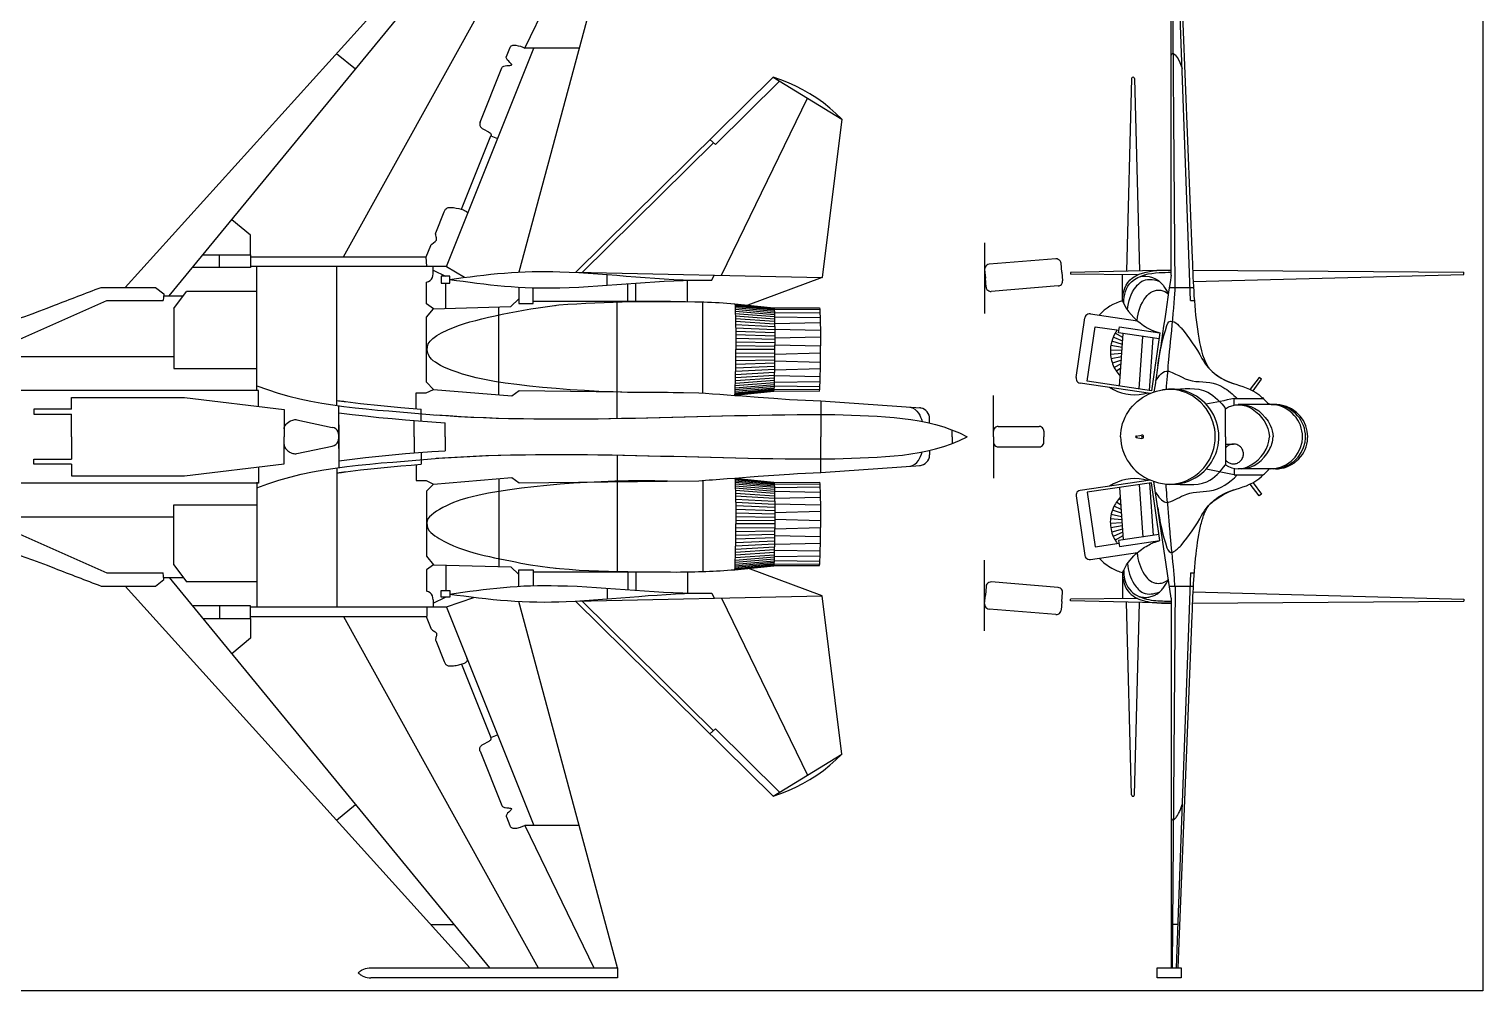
# Model space of a CAD drawing. Extents: x 5 to 530, y 0 to 373.
# Drawn here: x 181.1 to 518.8, y 0.4 to 223.7 of the extents above; entities that cross this region are included whole.
import ezdxf

# ---------------------------------------------------------------- set-up
doc = ezdxf.new("R2010")
doc.units = 0
doc.layers.add('Layer_1', color=7, linetype='CONTINUOUS')

msp = doc.modelspace()

# ---------------------------------------------------------------- linework, layer by layer
at = {"layer": 'Layer_1', "color": 7}
for points in [[(5.202847, 372.960965), (518.847283, 372.960965), (518.847283, 0.427631), (5.202847, 0.427631), (5.202847, 372.960965)], [(276.861449, 164.768654), (278.821093, 164.768654), (278.821093, 166.35301), (276.861449, 166.35301), (276.861449, 164.768654), (276.861449, 164.768654)], [(276.861449, 93.410108), (278.821093, 93.410108), (278.821093, 91.846597), (276.861449, 91.846597), (276.861449, 93.410108), (276.861449, 93.410108)], [(448.745315, 3.456243), (443.158218, 3.456243), (443.158218, 5.791067), (448.745315, 5.791067), (448.745315, 3.456243), (448.745315, 3.456243)]]:
    msp.add_lwpolyline(points, close=True, dxfattribs=at)
for points in [[(203.458085, 163.747162), (283.532587, 252.387687)], [(213.673265, 161.808405), (288.056451, 252.387687)], [(254.137884, 170.855911), (299.397384, 252.387687)], [(317.78471, 252.387687), (294.873517, 167.332804)], [(308.882907, 219.345535), (296.311982, 219.345535), (312.301863, 252.387687)], [(446.410377, 166.603172), (446.410377, 252.387687)], [(447.348512, 163.747162), (446.681424, 252.387687)], [(450.892546, 160.724376), (447.619559, 252.387687)], [(448.057342, 252.387687), (451.309529, 170.584904)], [(290.933379, 214.759243), (290.99592, 214.863476), (291.121006, 214.967707), (291.246084, 215.051098), (291.392021, 215.134486), (291.746425, 215.217874), (292.121676, 215.259558), (292.496924, 215.301245), (292.830483, 215.32213), (292.976411, 215.342986), (293.08065, 215.384673), (293.164038, 215.405529), (293.226579, 215.46807), (293.226579, 215.509754), (293.205751, 215.593145), (293.143205, 215.676528), (293.059816, 215.780764), (292.830499, 216.010078), (292.559484, 216.260237), (292.288469, 216.531246), (292.079994, 216.823103), (292.017454, 216.969032), (291.975767, 217.114955), (291.954911, 217.260884), (291.996595, 217.385965), (292.767936, 219.345535), (292.872175, 219.554004), (292.997262, 219.720775), (293.14319, 219.845856), (293.309967, 219.929244), (293.497594, 219.991784), (293.706069, 220.012669), (293.935391, 220.012669), (294.185558, 219.991784), (294.727589, 219.887554), (295.269619, 219.741626), (295.81165, 219.554004), (296.311982, 219.345535)], [(252.553491, 218.094726), (256.931421, 214.488237)], [(278.070591, 168.646153), (298.375864, 219.345535)], [(446.410377, 217.323396), (446.452005, 217.615253), (446.535458, 217.865415), (446.639627, 218.032186), (446.723051, 218.073873), (446.785564, 218.094701), (446.868989, 218.094701), (446.952357, 218.073873), (447.160835, 217.948786), (447.36934, 217.740323), (447.577761, 217.469313), (447.807123, 217.156614), (448.015545, 216.802213), (448.432528, 216.010035), (448.620149, 215.593103), (448.766058, 215.197015), (448.891195, 214.842615), (448.953679, 214.488223)], [(285.888332, 202.146938), (290.933379, 214.759243)], [(308.028172, 167.249421), (353.954781, 212.570328), (369.902973, 202.83488), (365.33741, 166.082), (348.096689, 159.640343)], [(340.549968, 196.935242), (355.455791, 211.632227)], [(369.902973, 202.83488), (368.547897, 204.14823), (367.130278, 205.399039), (365.650121, 206.587301), (364.107421, 207.671337), (362.523022, 208.692829), (360.896934, 209.651777), (359.208303, 210.506499), (357.498823, 211.277829), (355.726806, 211.965774), (353.954781, 212.570328)], [(437.237591, 212.236778), (436.070122, 167.520431)], [(437.904708, 212.236778), (437.842167, 212.403557), (437.737914, 212.528638), (437.571149, 212.570322), (437.404356, 212.528638), (437.279275, 212.403557), (437.237591, 212.236778)], [(437.904708, 212.236778), (439.093004, 167.582971)], [(341.946733, 166.582321), (361.918452, 207.692179)], [(285.888332, 202.146938), (285.804944, 201.875929), (285.804944, 201.604922), (285.846628, 201.333912), (285.971715, 201.062903), (286.138491, 200.85444), (286.388659, 200.64597), (286.659674, 200.479191), (286.951537, 200.31242), (287.556108, 200.020563), (287.847971, 199.87464), (288.077287, 199.728712), (288.285762, 199.561932), (288.410849, 199.395162), (288.452536, 199.186692), (288.452536, 199.061612), (288.410849, 198.936531)], [(281.593785, 181.904707), (288.410854, 198.936531)], [(288.410854, 198.936531), (289.953557, 198.352822)], [(309.591714, 167.249421), (340.070478, 197.352175)], [(339.27828, 198.081812), (340.549968, 196.935242)], [(232.58177, 171.335389), (232.58177, 175.900839), (228.203835, 179.486481)], [(274.401465, 173.482609), (274.505703, 173.670231), (274.67248, 173.837001), (275.047734, 174.128859), (275.443827, 174.42071), (275.610606, 174.545791), (275.735693, 174.71257), (275.798233, 174.879341), (275.798233, 175.08781), (275.756546, 175.296279), (275.694, 175.525591), (275.568919, 175.984221), (275.548063, 176.213538), (275.589747, 176.422007), (277.52856, 181.279306)], [(277.52856, 181.279306), (277.674494, 181.633698), (277.841271, 181.904707), (278.04974, 182.092329), (278.174826, 182.175717), (278.320755, 182.238257), (278.48754, 182.279944), (278.696009, 182.300829), (278.925332, 182.321713), (279.175499, 182.321713), (279.717527, 182.280026), (280.322097, 182.196644), (280.926674, 182.071563), (281.489546, 181.925634), (282.010734, 181.758858), (282.240051, 181.654625), (282.427678, 181.571236), (282.594455, 181.467003), (282.719541, 181.362773), (282.823777, 181.258534), (282.886318, 181.133456), (282.928005, 181.008375), (282.928005, 180.862447), (282.886318, 180.695673), (282.823777, 180.508055)], [(273.359097, 170.855911), (274.422315, 173.524302)], [(403.08969, 174.149709), (403.08969, 157.743285)], [(221.511849, 171.335389), (232.58177, 171.335389), (232.58177, 168.354301), (219.051865, 168.354301)], [(225.326906, 168.354301), (225.326906, 171.335389)], [(232.58177, 170.855911), (273.465125, 170.855911)], [(273.525876, 168.646153), (273.383331, 170.855911)], [(421.018364, 167.332804), (420.851599, 169.354943), (420.789059, 169.6468), (420.663978, 169.896962), (420.4555, 170.126273), (420.205339, 170.272202), (419.934321, 170.37644), (419.642446, 170.37644), (404.111221, 169.125632), (403.840203, 169.063091), (403.569185, 168.93801), (403.360708, 168.729541), (403.193943, 168.479382), (403.110546, 168.208373), (403.089661, 167.916513), (403.256455, 165.894382)], [(278.070591, 168.646153), (232.58177, 168.646153)], [(234.061927, 139.855911), (234.061927, 168.646153)], [(252.574333, 136.396179), (252.574333, 168.646153)], [(273.463335, 164.977123), (273.880285, 165.123046), (274.25553, 165.373211), (274.568244, 165.685913), (274.797561, 166.061153), (274.943495, 166.478091), (274.985182, 166.936722)], [(278.070591, 168.646153), (273.602798, 168.646153)], [(274.985188, 166.936722), (274.985188, 168.646153)], [(274.985188, 167.728894), (277.841271, 166.35301)], [(278.070591, 168.646153), (282.226697, 166.151636)], [(308.090709, 167.291114), (365.33741, 166.082)], [(315.387266, 164.247483), (315.387266, 166.769942)], [(339.716074, 165.435751), (340.278953, 166.603172)], [(403.423248, 163.851392), (403.256483, 165.894382)], [(421.018364, 167.332804), (421.185158, 165.289822)], [(446.410377, 167.749742), (423.019715, 167.207723)], [(423.019715, 167.207723), (423.019715, 166.811635)], [(438.634337, 166.665712), (423.019715, 166.811635)], [(435.132015, 160.661835), (435.132015, 166.707402)], [(451.413782, 167.728894), (514.414305, 167.311962)], [(451.538835, 165.143894), (514.414305, 166.79079)], [(514.414305, 166.79079), (514.414305, 167.311962)], [(197.829309, 163.747162), (210.483623, 163.747162)], [(197.829309, 163.747162), (203.508701, 163.747162)], [(210.483623, 163.747162), (212.422425, 162.246194), (212.255649, 160.724376)], [(214.778173, 158.848165), (217.717639, 162.809055)], [(234.061927, 162.809055), (217.717639, 162.809055)], [(273.463335, 159.973893), (273.463335, 164.977123)], [(277.924659, 158.910705), (277.924659, 164.768654)], [(294.85267, 163.809702), (294.85267, 160.015586), (298.188237, 160.015586), (298.188237, 163.684621)], [(320.182148, 160.411673), (320.182148, 164.601875)], [(322.100099, 160.453366), (322.100099, 164.747803)], [(334.045609, 160.495064), (334.045609, 165.414903)], [(403.423248, 163.851392), (403.485789, 163.580385), (403.610869, 163.309376), (403.819347, 163.100912), (404.048681, 162.934133), (404.340527, 162.850745), (404.632401, 162.829945)], [(420.163626, 164.101554), (404.632401, 162.829903)], [(420.163626, 164.101554), (420.434644, 164.164094), (420.705662, 164.289175), (420.91414, 164.476794), (421.080905, 164.726961), (421.164301, 164.997965), (421.185186, 165.289822)], [(445.993479, 163.747162), (451.601375, 163.747162)], [(176.898617, 150.822155), (199.205233, 160.724376), (212.255649, 160.724376)], [(212.38073, 161.808405), (216.96714, 161.808405)], [(214.778173, 158.848165), (214.778173, 144.901669), (234.061927, 144.901669)], [(275.026883, 158.827317), (273.463335, 159.973893)], [(275.026883, 140.08606), (273.463335, 141.753801), (273.463335, 156.867719), (275.026883, 158.827317), (292.997262, 159.306796)], [(290.245414, 138.835251), (290.245414, 159.244255)], [(292.997262, 159.306796), (294.85267, 161.078773)], [(330.126313, 160.515906), (298.188237, 160.515906)], [(303.358371, 159.598648), (303.400055, 159.598648)], [(317.701316, 133.331703), (317.701316, 160.515906)], [(337.610493, 139.31473), (337.610493, 160.411673)], [(345.032136, 159.973893), (354.142408, 159.056634)], [(345.032136, 159.973893), (345.115525, 159.411026), (345.157209, 158.243606), (345.219761, 156.555016), (345.240645, 155.179129), (345.261439, 153.636469), (345.261453, 151.968727), (345.282338, 150.238446), (345.282301, 149.362879)], [(345.052984, 159.953045), (354.142408, 159.035786)], [(345.073826, 159.827964), (354.163256, 158.931553)], [(345.094677, 159.661188), (354.184104, 158.764777)], [(345.115525, 159.411026), (354.204948, 158.535466)], [(345.136372, 159.077476), (354.225796, 158.243606)], [(354.100715, 158.994094), (364.711991, 159.035781)], [(354.142408, 159.056634), (354.184092, 158.764777), (354.246644, 157.847518), (354.267528, 157.013647), (354.309179, 155.408446), (354.330069, 154.074249), (354.350917, 152.031268), (354.350883, 150.467757)], [(354.163256, 158.994094), (364.753687, 159.035781)], [(364.711991, 159.035786), (364.79538, 158.618854), (364.837067, 157.972599), (364.878762, 156.784336), (364.899652, 155.616915), (364.941303, 153.824087), (364.941314, 152.302277), (364.962142, 150.175899)], [(450.892546, 160.724376), (451.809881, 160.724376)], [(345.157223, 158.702236), (354.246644, 157.889213)], [(345.157223, 158.243606), (354.246644, 157.493126)], [(345.178065, 157.743285), (354.267495, 157.013647)], [(345.198913, 157.180424), (354.288337, 156.492476)], [(345.219761, 156.555016), (354.288337, 155.929615)], [(345.219761, 155.887925), (354.309184, 155.325058)], [(354.184104, 158.681394), (364.79538, 158.618854)], [(354.246644, 157.847518), (364.837078, 157.972599)], [(354.267495, 156.951107), (364.878768, 156.784336)], [(354.309184, 155.408446), (364.899618, 155.616915)], [(424.333093, 142.837831), (426.376127, 156.680097)], [(427.647821, 157.618204), (427.355947, 157.639088), (427.064101, 157.5557), (426.813939, 157.409772), (426.605461, 157.22215), (426.459524, 156.971988), (426.376127, 156.680131)], [(427.647821, 157.618204), (438.592653, 156.013006)], [(345.240611, 155.179129), (354.309184, 154.678806)], [(345.240611, 154.407799), (354.330032, 153.990867)], [(345.261453, 153.636469), (354.330032, 153.261226)], [(345.261453, 152.802598), (354.330032, 152.510747)], [(354.330032, 154.074249), (364.941314, 153.824087)], [(354.350883, 152.031268), (364.941314, 152.302277)], [(426.897307, 141.983118), (428.752721, 154.637116), (434.318961, 153.824087)], [(435.1737, 151.28078), (432.963871, 152.239737)], [(435.23624, 152.114656), (433.443367, 153.156996)], [(443.616857, 151.822799), (434.214709, 153.219536), (434.423186, 154.595418), (443.804479, 153.219536)], [(434.444042, 140.85739), (435.298781, 153.052757)], [(435.298781, 153.031915), (435.277896, 153.052799)], [(438.967895, 140.190293), (439.822662, 152.38566)], [(441.407029, 139.81505), (442.282623, 152.031268)], [(443.804479, 153.219536), (441.84484, 139.773361)], [(345.032136, 138.751863), (345.115525, 139.31473), (345.157209, 140.48215), (345.219761, 142.17074), (345.240645, 143.567471), (345.261439, 145.08929), (345.261453, 146.757028), (345.282338, 148.48731), (345.282301, 149.362879)], [(345.261453, 151.968727), (354.350883, 151.739411)], [(345.261453, 151.114009), (354.350883, 150.968078)], [(345.282301, 150.238446), (354.350883, 150.155057)], [(354.350883, 149.362879), (345.282301, 149.362879)], [(354.142408, 139.669122), (354.184092, 139.960979), (354.246644, 140.878238), (354.267528, 141.712109), (354.309179, 143.31731), (354.330069, 144.651501), (354.350917, 146.694488), (354.350883, 148.257999), (354.350883, 150.467757)], [(354.350883, 150.467757), (364.962156, 150.175899)], [(354.350883, 150.467757), (364.962156, 150.175899)], [(364.711991, 139.68997), (364.79538, 140.127753), (364.837067, 140.753154), (364.878762, 141.941423), (364.899652, 143.108841), (364.941303, 144.901669), (364.941314, 146.423481), (364.962142, 148.549851), (364.962156, 150.175899)], [(435.027763, 149.112718), (432.296783, 149.216948)], [(435.069447, 149.821507), (432.401007, 150.238446)], [(435.111159, 150.530297), (432.609485, 151.259938)], [(176.898617, 147.736828), (214.778173, 147.736828)], [(345.261453, 147.61175), (354.350883, 147.757678)], [(345.261453, 146.757028), (354.350883, 146.986348)], [(345.261453, 145.923158), (354.330032, 146.215012)], [(345.261453, 145.08929), (354.330032, 145.46453)], [(345.282301, 148.48731), (354.350883, 148.570699)], [(354.350883, 148.257999), (364.962156, 148.549851)], [(354.350883, 146.694488), (364.941314, 146.423481)], [(434.965222, 148.42477), (432.317611, 148.174611)], [(434.923538, 147.674287), (432.484404, 147.153119)], [(434.860997, 146.882109), (432.77625, 146.152472)], [(434.798457, 146.006549), (433.172349, 145.19352)], [(345.198913, 141.545332), (354.288337, 142.23328)], [(345.219761, 142.837831), (354.309184, 143.400698)], [(345.219761, 142.17074), (354.288337, 142.796141)], [(345.240611, 144.31796), (354.330032, 144.75574)], [(345.240611, 143.567471), (354.309184, 144.067792)], [(354.267495, 141.774649), (364.878768, 141.941423)], [(354.309184, 143.31731), (364.899618, 143.108841)], [(354.330032, 144.651501), (364.941314, 144.901669)], [(424.333093, 142.837831), (424.333093, 142.545979), (424.395633, 142.254122), (424.54157, 142.003963), (424.750048, 141.795494), (425.000209, 141.62872), (425.271227, 141.56618)], [(441.84484, 139.773361), (426.897307, 141.983118)], [(434.735917, 144.985051), (433.714385, 144.297109)], [(434.631664, 143.734248), (434.339789, 143.463238)], [(465.444009, 139.773361), (467.424503, 142.420898), (466.840726, 142.858682), (464.79772, 140.106902)], [(234.41633, 136.125173), (234.41633, 139.835901), (176.898617, 139.835901)], [(271.045049, 135.583154), (271.045049, 139.293882), (273.379947, 139.293882), (275.026883, 140.08606), (293.268277, 138.564242), (294.998604, 139.835901), (336.672364, 139.31473)], [(329.623139, 139.402887), (336.672364, 139.31473)], [(336.672364, 139.31473), (338.256763, 139.210494), (339.903699, 139.085413), (341.59233, 138.960332), (343.301809, 138.835251), (345.052984, 138.689322), (346.825004, 138.564242), (350.452434, 138.27239), (354.100715, 138.022231), (357.790689, 137.772063), (361.459812, 137.5636), (365.045547, 137.396824), (388.206904, 135.770775)], [(345.032136, 138.751863), (354.142408, 139.669122)], [(345.052984, 138.793561), (354.142408, 139.68997)], [(345.073826, 138.897791), (354.163256, 139.794203)], [(345.094677, 139.064565), (354.184104, 139.960979)], [(345.115525, 139.31473), (354.204948, 140.190293)], [(345.136372, 139.648274), (354.225796, 140.48215)], [(345.157223, 140.48215), (354.246644, 141.23263)], [(345.157223, 140.023519), (354.246644, 140.836542)], [(345.178065, 140.982471), (354.267495, 141.712109)], [(354.100715, 139.731662), (364.711991, 139.689978)], [(354.163256, 139.731662), (364.753687, 139.689978)], [(354.184104, 140.044364), (364.79538, 140.127753)], [(354.246644, 140.878238), (364.837078, 140.753154)], [(405.132725, 129.099804), (405.132725, 138.689322)], [(441.594679, 139.168801), (425.271227, 141.56618)], [(432.109133, 140.565533), (433.005584, 140.044364), (433.943719, 139.627432), (434.923538, 139.293882), (435.924213, 139.04372), (436.945717, 138.897791), (437.967248, 138.835251), (438.988751, 138.876938), (440.010283, 139.022867), (441.031786, 139.252184)], [(190.991395, 135.499765), (182.193829, 135.499765), (182.193829, 134.311503), (190.991395, 134.311503)], [(190.991395, 135.499765), (190.991395, 138.168154), (217.258997, 138.168154), (240.378658, 135.395532), (240.378658, 129.099804)], [(252.574333, 137.50106), (253.012133, 137.438514), (253.366536, 137.396829), (253.679241, 137.375945), (253.929409, 137.334261), (254.137884, 137.313376), (254.30466, 137.292548), (254.617374, 137.250864), (255.784822, 137.104941), (258.140568, 136.813081), (262.831211, 136.31276), (267.501004, 135.87498), (272.191648, 135.499734)], [(253.074671, 126.327179), (253.074671, 136.333636)], [(272.191648, 132.727144), (272.191648, 135.499765)], [(365.003854, 137.396824), (365.003854, 129.099804)], [(459.064686, 129.099804), (459.064686, 135.604001)], [(461.086893, 137.959685), (467.820602, 137.959685)], [(461.086893, 136.437872), (461.086893, 137.959685)], [(470.947652, 136.542105), (461.983343, 136.542105)], [(190.991395, 129.099804), (190.991395, 134.311503)], [(240.378658, 130.934321), (240.399543, 131.163635), (240.462083, 131.372105), (240.545477, 131.601416), (240.670558, 131.809885), (240.816492, 131.997506), (241.004114, 132.185125), (241.421063, 132.518675), (241.879703, 132.789684), (242.380037, 132.977305), (242.630202, 133.01899), (242.880375, 133.060677), (243.109692, 133.060677), (243.339017, 133.01899)], [(243.33898, 133.019001), (251.552818, 131.267866)], [(253.074671, 134.665895), (256.160074, 134.290652), (259.266319, 133.915412), (262.351722, 133.581862), (265.437122, 133.290005), (268.522525, 133.019001), (271.607927, 132.768836), (274.69333, 132.539522), (277.778725, 132.351904)], [(253.074671, 131.872425), (253.074671, 121.865968)], [(270.586407, 129.099804), (270.586407, 132.852225)], [(277.778725, 129.099804), (277.778725, 132.351904)], [(390.312485, 132.268516), (390.312485, 133.290005)], [(190.991395, 129.099804), (190.991395, 123.888107)], [(190.991395, 122.699839), (190.991395, 120.03145), (217.258997, 120.03145), (240.378658, 122.804075), (240.378658, 129.099804)], [(251.552818, 126.931736), (251.969762, 127.077664), (252.345016, 127.306978), (252.657721, 127.598836), (252.887047, 127.974076), (253.032975, 128.391014), (253.074659, 128.828794)], [(253.074671, 129.370813), (253.032986, 129.808593), (252.887058, 130.225526), (252.657732, 130.579924), (252.345027, 130.892626), (251.969773, 131.121943), (251.55283, 131.267866)], [(270.586407, 129.099804), (270.586407, 125.347385)], [(277.778725, 129.099804), (277.778725, 125.847706)], [(365.003854, 120.781936), (365.003854, 129.099804)], [(395.566006, 129.099804), (395.566006, 130.684157)], [(395.566006, 129.099804), (395.566006, 127.515448)], [(406.258481, 131.476335), (405.966607, 131.434651), (405.695617, 131.30957), (405.466283, 131.14279), (405.278662, 130.913479), (405.174437, 130.64247), (405.132725, 130.350618)], [(405.132725, 129.099804), (405.132725, 130.350612)], [(405.132725, 129.099804), (405.132725, 127.848995), (405.174409, 127.557143), (405.278662, 127.286134), (405.466283, 127.056817), (405.695589, 126.869195), (405.966607, 126.764965), (406.258481, 126.723278), (415.764854, 126.723278), (416.035872, 126.764965), (416.30689, 126.869195), (416.536196, 127.056817), (416.723817, 127.286134), (416.82807, 127.557143), (416.869754, 127.848995), (416.869754, 129.099804)], [(405.132725, 129.099804), (405.132725, 119.489437)], [(406.258481, 131.476335), (415.764854, 131.476335)], [(416.869754, 130.350612), (416.82807, 130.642464), (416.723845, 130.913474), (416.536224, 131.142785), (416.30689, 131.309564), (416.035872, 131.434645), (415.764854, 131.476329)], [(416.869754, 130.350612), (416.869754, 129.099804)], [(438.446715, 129.099804), (438.405031, 129.204037), (438.300807, 129.245721), (438.196582, 129.204037), (438.134013, 129.099804)], [(438.134013, 129.099804), (438.196554, 128.995568), (438.300807, 128.953881), (438.405031, 128.995568), (438.446715, 129.099804)], [(438.259094, 129.245732), (439.551644, 129.495894)], [(438.259094, 128.953875), (439.551644, 128.703716)], [(440.031111, 129.099804), (439.968571, 129.329118), (439.780949, 129.475046), (439.551644, 129.495931)], [(439.551644, 128.703716), (439.780949, 128.724572), (439.968571, 128.870495), (440.031111, 129.099812)], [(439.635012, 129.245732), (439.635012, 129.099804)], [(439.635012, 128.953875), (439.635012, 129.099804)], [(459.064686, 129.099804), (459.064686, 122.595606)], [(240.378658, 127.265286), (240.399543, 127.035975), (240.462083, 126.827505), (240.545477, 126.598189), (240.670558, 126.389725), (240.816492, 126.202098), (241.004114, 126.014477), (241.191738, 125.826858), (241.421063, 125.680927), (241.65038, 125.535004), (241.879703, 125.409926), (242.12987, 125.305687), (242.380037, 125.222299), (242.630202, 125.180612), (242.880375, 125.138928), (243.109692, 125.138928), (243.339017, 125.180612)], [(243.33898, 125.180606), (251.552818, 126.931736)], [(253.074671, 123.53371), (256.160074, 123.908955), (259.266319, 124.284198), (262.351722, 124.617745), (265.437122, 124.909597), (268.522525, 125.180606), (271.607927, 125.430768), (274.69333, 125.660085), (277.778725, 125.847706)], [(272.191648, 125.472463), (272.191648, 122.699839)], [(390.312485, 125.931094), (390.312485, 124.909597)], [(459.064686, 127.390367), (460.899271, 127.390367)], [(234.41633, 122.074437), (234.41633, 118.342861), (176.898617, 118.342861)], [(190.991395, 122.699839), (182.193829, 122.699839), (182.193829, 123.888107), (190.991395, 123.888107)], [(252.574333, 120.698548), (252.803655, 120.719432), (253.012133, 120.74026), (253.199752, 120.781944), (253.366536, 120.802829), (253.533313, 120.823657), (253.679241, 120.823657), (253.804328, 120.844513), (253.929409, 120.865397), (254.137884, 120.886225), (254.30466, 120.90711), (254.617374, 120.948797), (255.784822, 121.094725), (258.140568, 121.386583), (260.475466, 121.636745), (262.831211, 121.886903), (265.166109, 122.116218), (267.501004, 122.324687), (269.856753, 122.512305), (272.191648, 122.699926)], [(252.574333, 121.803428), (252.574333, 89.553451)], [(271.045049, 122.616456), (271.045049, 118.905728), (273.379947, 118.905728), (275.026883, 118.092699), (293.268277, 119.63536), (294.998604, 118.363709), (329.337798, 118.793152), (336.672364, 118.884877)], [(317.701316, 124.867907), (317.701316, 97.683698)], [(336.672364, 118.884877), (337.464565, 118.947418), (338.256763, 118.989105), (339.069805, 119.051645), (339.903699, 119.114186), (341.59233, 119.23927), (343.301809, 119.36435), (345.052984, 119.510273), (346.825004, 119.635354), (348.617871, 119.781283), (350.452434, 119.927212), (354.100715, 120.177373), (357.790689, 120.427532), (359.625246, 120.531771), (361.459812, 120.636001), (363.25268, 120.719392), (365.045547, 120.802781), (388.206904, 122.428829)], [(390.306753, 124.798364), (390.309942, 124.856265), (390.312482, 124.909597)], [(461.086893, 121.761735), (461.086893, 120.23992), (454.540833, 121.553269)], [(470.947652, 121.657499), (461.983343, 121.657499)], [(234.061927, 118.545285), (234.061927, 89.553451)], [(290.245414, 119.364356), (290.245414, 98.955355)], [(329.337798, 118.793152), (336.672364, 118.884877)], [(337.610493, 118.884877), (337.610493, 97.787934)], [(345.032136, 119.447739), (354.142408, 118.53048)], [(345.032136, 119.447739), (345.115525, 118.884877), (345.157209, 117.71746), (345.219761, 116.02887), (345.240645, 114.632133), (345.261439, 113.089472), (345.261453, 111.442579), (345.282338, 109.712291), (345.282301, 108.836731)], [(345.052984, 119.406049), (354.142408, 118.509638)], [(345.073826, 119.301816), (354.163256, 118.405402)], [(345.094677, 119.135039), (354.184104, 118.238628)], [(345.115525, 118.884877), (354.204948, 118.009311)], [(345.136372, 118.55133), (354.225796, 117.71746)], [(354.100715, 118.467939), (364.711991, 118.509626)], [(354.142408, 118.53048), (354.184092, 118.238628), (354.246644, 117.321369), (354.267528, 116.487498), (354.309179, 114.86145), (354.330069, 113.5481), (354.350917, 111.505119), (354.350883, 109.941611), (354.350883, 107.73185)], [(354.163256, 118.467939), (364.753687, 118.509626)], [(364.711991, 118.509638), (364.79538, 118.071857), (364.837067, 117.44645), (364.878762, 116.258182), (364.899652, 115.090761), (364.941303, 113.297941), (364.941314, 111.776123), (364.962142, 109.649754), (364.962156, 108.023702)], [(441.594679, 119.030806), (425.271227, 116.633427), (425.000209, 116.550039), (424.750048, 116.40411), (424.54157, 116.195641), (424.395633, 115.945479), (424.333093, 115.653628), (424.333093, 115.36177), (426.376127, 101.519504), (426.459524, 101.227653), (426.605461, 100.977494), (426.813939, 100.789867), (427.064101, 100.643944), (427.355947, 100.560555), (427.647821, 100.581412), (438.592653, 102.186613)], [(441.84484, 118.426249), (426.897307, 116.216489)], [(441.031786, 118.947418), (440.010283, 119.176738), (438.988751, 119.322661), (437.967248, 119.364345), (436.945717, 119.301804), (435.924213, 119.155876), (434.923538, 118.905717), (433.943719, 118.572167), (433.005584, 118.155229), (432.109133, 117.634057)], [(441.407029, 118.384557), (442.282623, 106.168342)], [(443.804479, 104.980074), (441.84484, 118.426249)], [(446.410377, 91.596438), (442.428561, 118.718107)], [(461.086893, 120.23992), (467.820602, 120.23992)], [(465.444009, 118.426249), (467.424503, 115.778709), (466.840726, 115.340928), (464.79772, 118.092699)], [(275.026883, 118.092699), (273.463335, 116.445809), (273.463335, 101.331886), (275.026883, 99.372287), (292.997262, 98.871966)], [(345.157223, 118.176088), (354.246644, 117.363062)], [(345.157223, 117.71746), (354.246644, 116.946129)], [(345.178065, 117.217139), (354.267495, 116.487498)], [(345.198913, 116.654272), (354.288337, 115.96633)], [(345.219761, 116.02887), (354.288337, 115.403469)], [(345.219761, 115.36177), (354.309184, 114.798909)], [(354.184104, 118.15524), (364.79538, 118.071857)], [(354.246644, 117.321369), (364.837078, 117.44645)], [(354.267495, 116.424958), (364.878768, 116.258182)], [(354.309184, 114.86145), (364.899618, 115.090761)], [(426.897307, 116.216489), (428.752721, 103.562494), (434.318961, 104.375514)], [(434.444042, 117.342217), (435.298781, 105.146844)], [(438.967895, 118.009311), (439.822662, 105.813944)], [(214.778173, 99.351445), (214.778173, 113.297941), (234.061927, 113.297941)], [(345.240611, 114.632133), (354.309184, 114.131812)], [(345.240611, 113.88165), (354.330032, 113.44387)], [(345.261453, 113.089472), (354.330032, 112.73508)], [(345.261453, 112.276449), (354.330032, 111.984592)], [(354.330032, 113.5481), (364.941314, 113.297941)], [(354.350883, 111.505119), (364.941314, 111.776123)], [(434.860997, 111.317492), (432.77625, 112.047133)], [(434.798457, 112.193061), (433.172349, 113.006081)], [(434.735917, 113.21455), (433.714385, 113.902498)], [(434.631664, 114.465359), (434.339789, 114.736369)], [(451.309529, 87.6147), (451.330414, 88.010791), (451.351298, 88.448571), (451.372183, 89.30329), (451.413811, 90.199701), (451.434695, 91.11696), (451.476323, 92.034219), (451.517951, 92.99317), (451.580519, 93.952125), (451.64306, 94.931924), (451.768112, 96.891517), (451.914049, 98.871966), (451.997474, 99.851766), (452.101727, 100.831565), (452.205924, 101.790514), (452.310148, 102.728623), (452.435257, 103.666724), (452.560338, 104.583983), (452.706247, 105.459552), (452.852184, 106.335113), (452.935609, 106.752051), (452.998121, 107.148141), (453.081546, 107.565074), (453.185799, 107.961162), (453.269168, 108.336404), (453.352536, 108.71165), (453.456761, 109.086892), (453.540157, 109.441284), (453.644382, 109.795682), (453.748635, 110.129229), (453.85286, 110.462779), (453.957113, 110.775482), (454.061365, 111.067333), (454.186418, 111.359191), (454.290671, 111.6302), (454.41578, 111.901204), (454.540833, 112.151369), (454.665942, 112.380683), (454.790995, 112.609999), (454.916075, 112.818463), (455.062041, 113.006081), (455.207978, 113.172861), (455.333031, 113.339631), (455.478968, 113.48556)], [(176.898617, 110.462779), (214.778173, 110.462779)], [(345.032136, 98.225714), (345.115525, 98.788575), (345.157209, 99.955996), (345.219761, 101.644585), (345.240645, 103.020475), (345.261439, 104.563135), (345.261453, 106.230883), (345.282338, 107.961162), (345.282301, 108.836731)], [(345.261453, 111.442579), (354.350883, 111.213262)], [(345.261453, 110.58786), (354.350883, 110.421084)], [(345.282301, 109.712291), (354.350883, 109.628903)], [(354.350883, 108.836731), (345.282301, 108.836731)], [(354.350883, 109.941611), (364.962156, 109.649754)], [(435.027763, 109.086892), (432.296783, 108.982654)], [(434.965222, 109.774832), (432.317611, 110.024993)], [(435.069447, 108.3781), (432.401007, 107.961162)], [(434.923538, 110.52532), (432.484404, 111.046488)], [(176.898617, 107.377453), (199.205233, 97.475229), (212.255649, 97.475229)], [(345.261453, 107.085601), (354.350883, 107.231524)], [(345.261453, 106.230883), (354.350883, 106.460194)], [(345.261453, 105.397012), (354.330032, 105.688863)], [(345.261453, 104.563135), (354.330032, 104.938381)], [(345.282301, 107.961162), (354.350883, 108.023702)], [(354.142408, 99.142976), (354.184092, 99.434827), (354.246644, 100.352086), (354.267528, 101.185957), (354.309179, 102.791164), (354.330069, 104.125355), (354.350917, 106.168342), (354.350883, 107.73185)], [(354.350883, 107.73185), (364.962156, 108.023702)], [(354.350883, 107.73185), (364.962156, 108.023702)], [(354.350883, 106.168342), (364.941314, 105.897333)], [(364.711991, 99.163824), (364.79538, 99.580756), (364.837067, 100.227006), (364.878762, 101.415274), (364.899652, 102.582695), (364.941303, 104.375514), (364.941314, 105.897333), (364.962142, 108.023702)], [(435.111159, 107.66931), (432.609485, 106.939672)], [(435.1737, 106.918825), (432.963871, 105.959873)], [(435.23624, 106.084954), (433.443367, 105.042614)], [(443.616857, 106.355963), (434.214709, 104.980074), (434.423186, 103.604184), (443.804479, 104.980074)], [(435.298781, 105.167695), (435.277896, 105.146811)], [(345.198913, 101.019184), (354.288337, 101.686283)], [(345.219761, 102.311685), (354.309184, 102.874546)], [(345.219761, 101.644585), (354.288337, 102.269992)], [(345.240611, 103.770963), (354.330032, 104.208743)], [(345.240611, 103.020475), (354.309184, 103.520796)], [(354.267495, 101.248498), (364.878768, 101.415274)], [(354.309184, 102.791164), (364.899618, 102.582695)], [(354.330032, 104.125355), (364.941314, 104.375514)], [(214.778173, 99.351445), (217.717639, 95.390555)], [(275.026883, 99.372287), (273.463335, 98.225714)], [(273.463335, 98.225714), (273.463335, 93.222487)], [(277.924659, 99.288904), (277.924659, 93.410108)], [(292.997262, 98.871966), (294.85267, 97.120837)], [(294.85267, 94.389908), (294.85267, 98.184024), (298.188237, 98.184024), (298.188237, 94.514986)], [(303.358371, 98.600957), (303.400055, 98.600957)], [(308.028172, 90.950189), (353.954781, 45.629274), (369.902973, 55.364727), (365.33741, 92.117607), (348.096689, 98.559264)], [(345.032136, 98.225714), (354.142408, 99.142976)], [(345.052984, 98.246565), (354.142408, 99.163824)], [(345.073826, 98.371646), (354.163256, 99.268054)], [(345.094677, 98.538416), (354.184104, 99.434827)], [(345.115525, 98.788575), (354.204948, 99.664144)], [(345.136372, 99.101278), (354.225796, 99.955996)], [(345.157223, 99.955996), (354.246644, 100.706484)], [(345.157223, 99.497368), (354.246644, 100.310394)], [(345.178065, 100.456322), (354.267495, 101.185957)], [(354.100715, 99.205513), (364.711991, 99.163829)], [(354.163256, 99.205513), (364.753687, 99.163829)], [(354.184104, 99.518216), (364.79538, 99.580756)], [(354.246644, 100.352086), (364.837078, 100.227006)], [(403.08969, 84.049901), (403.08969, 100.456322)], [(210.483623, 94.431598), (212.422425, 95.932568), (212.255649, 97.475229)], [(212.38073, 96.391196), (216.96714, 96.391196)], [(213.673265, 96.391196), (288.056451, 5.791067)], [(234.061927, 95.390555), (217.717639, 95.390555)], [(330.126313, 97.683698), (298.188237, 97.683698)], [(320.182148, 97.787934), (320.182148, 93.597727)], [(322.100099, 97.746238), (322.100099, 93.451798)], [(334.045609, 97.704546), (334.045609, 92.784707)], [(421.018364, 90.866798), (421.185158, 92.909788), (421.164273, 93.201639), (421.080905, 93.472649), (420.914111, 93.722808), (420.705634, 93.910429), (420.434616, 94.03551), (420.163626, 94.098048), (404.632373, 95.369707), (404.340499, 95.348823), (404.048653, 95.26544), (403.819319, 95.098664), (403.610869, 94.890195), (403.48576, 94.619185), (403.42322, 94.348181), (403.256455, 92.305194)], [(435.132015, 97.537775), (435.132015, 91.492205)], [(439.030436, 91.971678), (439.176373, 91.929994), (439.301454, 91.888307), (439.447391, 91.867479), (439.593328, 91.846623), (439.885174, 91.825738), (440.156192, 91.80491), (440.448066, 91.80491), (440.719084, 91.80491), (440.990102, 91.825738), (441.240264, 91.867425), (441.490426, 91.929963), (441.740587, 91.97165), (441.990777, 92.055038), (442.220083, 92.138426), (442.449389, 92.242659), (442.678751, 92.34689), (442.887228, 92.451129), (443.095649, 92.576209), (443.304127, 92.722138), (443.491748, 92.868061), (443.679369, 93.01399), (443.867047, 93.180766), (444.033784, 93.34754), (444.221462, 93.535158), (444.388199, 93.743627), (444.554992, 93.952096), (444.721729, 94.160565), (444.867666, 94.389879), (445.034459, 94.619191), (445.180397, 94.869355), (445.326334, 95.119517), (445.472271, 95.390527), (445.61818, 95.66153), (445.764117, 95.93254)], [(450.892546, 97.475229), (447.619559, 5.791067)], [(450.892546, 97.475229), (451.809881, 97.475229)], [(197.829309, 94.431598), (210.483623, 94.431598)], [(197.829309, 94.431598), (203.770767, 94.431598)], [(203.458085, 94.431598), (283.532587, 5.791067)], [(274.985188, 91.262888), (274.943501, 91.721519), (274.797566, 92.138457), (274.568249, 92.513697), (274.255536, 92.826397), (273.88029, 93.076558), (273.463341, 93.222487)], [(274.985188, 90.47071), (277.841271, 91.846597)], [(274.985188, 91.262888), (274.985188, 89.553451)], [(278.118351, 89.601469), (284.468924, 91.739624)], [(308.090709, 90.908496), (365.33741, 92.117607)], [(315.387266, 93.952125), (315.387266, 91.429665)], [(339.716074, 92.763856), (340.278953, 91.596438)], [(341.946733, 91.617286), (361.918452, 50.507428)], [(403.08969, 90.283089), (403.256483, 92.305228)], [(438.634337, 91.533898), (423.019715, 91.387969)], [(423.019715, 90.991879), (423.019715, 91.387969)], [(443.639435, 93.004219), (443.681966, 93.020165), (443.721138, 93.03484)], [(445.993479, 94.431598), (451.601375, 94.431598)], [(446.410377, 91.596438), (446.410377, 5.791067)], [(447.348512, 94.431598), (446.681424, 5.791067)], [(451.538835, 93.055716), (514.414305, 91.408817)], [(514.414305, 91.408817), (514.414305, 90.887648)], [(221.511849, 86.864218), (232.58177, 86.864218), (232.58177, 89.845309), (219.051865, 89.845309)], [(225.326906, 89.845309), (225.326906, 86.864218)], [(278.070591, 89.553451), (232.58177, 89.553451)], [(278.070591, 89.553451), (273.388981, 89.553451)], [(273.525876, 89.553451), (273.525876, 87.343691)], [(278.070591, 89.553451), (298.375864, 38.833221)], [(317.78471, 5.791067), (294.873517, 90.866798)], [(309.591714, 90.950189), (340.070478, 60.84743)], [(403.08969, 90.283089), (403.110574, 89.991237), (403.193943, 89.69938), (403.360736, 89.470066), (403.569213, 89.261597), (403.840231, 89.136519), (404.111221, 89.073978)], [(419.642446, 87.82317), (404.111221, 89.073978)], [(419.642446, 87.82317), (419.934321, 87.82317), (420.205339, 87.9274), (420.4555, 88.073328), (420.663978, 88.302648), (420.789059, 88.552807), (420.851599, 88.844659)], [(421.018364, 90.866798), (420.851599, 88.844659)], [(446.410377, 90.449865), (423.019715, 90.991879)], [(437.237591, 45.962832), (436.070122, 90.679179)], [(437.904708, 45.962832), (439.093004, 90.616639)], [(451.413782, 90.47071), (514.414305, 90.887648)], [(232.58177, 86.864218), (232.58177, 82.298771), (228.203835, 78.713124)], [(232.58177, 87.343691), (273.459393, 87.343691)], [(254.137884, 87.343691), (299.397384, 5.791067)], [(273.359097, 87.343691), (274.422315, 84.675302)], [(274.401465, 84.717001), (274.443152, 84.612762), (274.505698, 84.529379), (274.589086, 84.445991), (274.672474, 84.3626), (274.839253, 84.195829), (275.047728, 84.049901), (275.256197, 83.92482), (275.443821, 83.778891), (275.610601, 83.632968), (275.673147, 83.570422), (275.735687, 83.48704), (275.777371, 83.403651), (275.798199, 83.320263), (275.798199, 83.21603), (275.798199, 83.1118), (275.756515, 82.903331), (275.693969, 82.674011), (275.610581, 82.4447), (275.568894, 82.215383), (275.548009, 82.090302), (275.548009, 81.986072), (275.548009, 81.881833), (275.589696, 81.777603), (277.52856, 76.920301)], [(448.057342, 5.791067), (451.309529, 87.6147)], [(277.52856, 76.920301), (277.611948, 76.732683), (277.674494, 76.565904), (277.757883, 76.419981), (277.841271, 76.294894), (277.94551, 76.190664), (278.04974, 76.107276), (278.174826, 76.02389), (278.320755, 75.961353), (278.48754, 75.919666), (278.696009, 75.898781), (278.925332, 75.877897), (279.175499, 75.877897), (279.446511, 75.898781), (279.717527, 75.919666), (280.009392, 75.961353), (280.322097, 76.003037), (280.926674, 76.128118), (281.218531, 76.190658), (281.489546, 76.274046), (281.760561, 76.357429), (282.010734, 76.440817), (282.240051, 76.545056), (282.427678, 76.628438), (282.594455, 76.732674), (282.719541, 76.836908), (282.823777, 76.941143), (282.886318, 77.066224), (282.928005, 77.191305), (282.928005, 77.337228), (282.886318, 77.504005), (282.823777, 77.691626)], [(281.593785, 76.294894), (288.410854, 59.242229)], [(339.27828, 60.117789), (340.549968, 61.264368)], [(340.549968, 61.264368), (355.455791, 46.546524)], [(285.888332, 56.052672), (285.846645, 56.177753), (285.804961, 56.32369), (285.804961, 56.448771), (285.804961, 56.594679), (285.825789, 56.740617), (285.846645, 56.865697), (285.888332, 57.011606), (285.971721, 57.136687), (286.055109, 57.24094), (286.138497, 57.345165), (286.263578, 57.449389), (286.388664, 57.553642), (286.65968, 57.720407), (286.951542, 57.887201), (287.556113, 58.179047), (287.847976, 58.324956), (287.973063, 58.387496), (288.077293, 58.470893), (288.181532, 58.554289), (288.285771, 58.637658), (288.348308, 58.721055), (288.410854, 58.804451), (288.452541, 58.908679), (288.452541, 59.012909), (288.452541, 59.13799), (288.410854, 59.242229)], [(288.410854, 59.242229), (289.953557, 59.846785)], [(285.888332, 56.052672), (290.933379, 43.440358)], [(353.954781, 45.629274), (355.726806, 46.233822), (357.498823, 46.921767), (359.208303, 47.693108), (360.896934, 48.547818), (362.523022, 49.506781), (364.107421, 50.528285), (365.650121, 51.6123), (367.130278, 52.800569), (368.547897, 54.051377), (369.902973, 55.364727)], [(437.237591, 45.962832), (437.279275, 45.796039), (437.404356, 45.670986), (437.571121, 45.629274), (437.737914, 45.670986), (437.842139, 45.796039), (437.904679, 45.962832)], [(252.553491, 40.104887), (256.931421, 43.69052)], [(290.933379, 43.440358), (290.99592, 43.315277), (291.121006, 43.231909), (291.246084, 43.148512), (291.392021, 43.065115), (291.558798, 43.023431), (291.746425, 42.981747), (292.121676, 42.940063), (292.496924, 42.898379), (292.684548, 42.877494), (292.830483, 42.877494), (292.976411, 42.85661), (293.08065, 42.814925), (293.164038, 42.794041), (293.226579, 42.731501), (293.226579, 42.689816), (293.205751, 42.606448), (293.143205, 42.523051), (293.059816, 42.418827), (292.955578, 42.314574), (292.830499, 42.189493), (292.559484, 41.939331), (292.288469, 41.668341), (292.18423, 41.522404), (292.079994, 41.376467), (292.017454, 41.230558), (291.975767, 41.084621), (291.954911, 40.938684), (291.975767, 40.876143), (291.996651, 40.813603), (292.767936, 38.833221), (292.830483, 38.728997), (292.87217, 38.6456), (292.934716, 38.541375), (292.997256, 38.478835), (293.080644, 38.416295), (293.143185, 38.353754), (293.309961, 38.270357), (293.497588, 38.207817), (293.706063, 38.186933), (293.935385, 38.186933), (294.185553, 38.207817), (294.456568, 38.249501), (294.727583, 38.291185), (294.998598, 38.374582), (295.269614, 38.457979), (295.811644, 38.6456), (296.061808, 38.749825), (296.311976, 38.833221)], [(308.882907, 38.833221), (296.311982, 38.833221), (312.301863, 5.791067)], [(274.422315, 15.880907), (279.780067, 15.880907)], [(447.973917, 15.880907), (446.410377, 15.880907)], [(257.598538, 4.623655), (257.723619, 4.748736), (257.848705, 4.873817), (257.994634, 4.998897), (258.140568, 5.103122), (258.307344, 5.207347), (258.494971, 5.290743), (258.870223, 5.478365), (259.266319, 5.603446), (259.683268, 5.707699), (260.100212, 5.770239), (260.287839, 5.791123), (260.496314, 5.791123)], [(257.598538, 4.623655), (257.723619, 4.498574), (257.848705, 4.394349), (257.994634, 4.269268), (258.140568, 4.165015), (258.307344, 4.060791), (258.494971, 3.956566), (258.870223, 3.789773), (259.266319, 3.643864), (259.683268, 3.539611), (260.100212, 3.477071), (260.287839, 3.477071), (260.496314, 3.456186)], [(260.496314, 5.791067), (317.78471, 5.791067), (317.78471, 3.456243), (260.496314, 3.456243)]]:
    msp.add_lwpolyline(points, dxfattribs=at)
for points in [[(451.309529, 170.584904), (451.519362, 164.689056), (451.764528, 158.773131), (452.672578, 152.936033)], [(278.779397, 165.623372), (287.268839, 166.783492), (295.81601, 167.818226), (304.403157, 167.382071)], [(278.779397, 165.623372), (287.258425, 164.414829), (295.794911, 163.335481), (304.380842, 163.703003)], [(304.380842, 163.703003), (316.177624, 163.91595), (327.905371, 165.676532), (339.716074, 165.435765)], [(304.403157, 167.382071), (316.192784, 167.086345), (327.909045, 165.245937), (339.716074, 165.435757)], [(435.132015, 160.661835), (435.103793, 162.644853), (435.772688, 164.802966), (437.466953, 165.977764)], [(437.245013, 165.089394), (438.972241, 166.673603), (441.409541, 167.034441), (443.658626, 167.207723)], [(437.466953, 165.977764), (439.334587, 167.34659), (441.735705, 167.585587), (443.977424, 167.728584)], [(438.261041, 163.928577), (438.976785, 164.940344), (440.146766, 165.67906), (441.416907, 165.621137)], [(439.030436, 166.227923), (441.051852, 166.805246), (443.349677, 165.961215), (444.554992, 164.247477)], [(441.416907, 165.621137), (442.199227, 165.607901), (442.997154, 165.442369), (443.72111, 165.143928)], [(446.410377, 166.603172), (445.083115, 157.562615), (443.755823, 148.522058), (442.428561, 139.4815)], [(443.658626, 167.207723), (444.574719, 167.260995), (445.492929, 167.278196), (446.410462, 167.270238)], [(443.977424, 167.728584), (444.787797, 167.770798), (445.599384, 167.743005), (446.410406, 167.74975)], [(187.051257, 159.640337), (190.641897, 161.014833), (194.22619, 162.405384), (197.829309, 163.747156)], [(435.403033, 160.182356), (435.395978, 161.962631), (435.897713, 163.849377), (437.245013, 165.089394)], [(436.299456, 158.556308), (436.422674, 160.478763), (437.094843, 162.388809), (438.261041, 163.928577)], [(440.512074, 161.491292), (441.30811, 162.570747), (442.64875, 163.375543), (444.024414, 163.098753)], [(444.024414, 163.098753), (444.675981, 163.002914), (445.27353, 162.702381), (445.764117, 162.26707)], [(444.554992, 164.247477), (445.030113, 163.633093), (445.405638, 162.95364), (445.764117, 162.26703)], [(447.267119, 163.803663), (447.207655, 160.568826), (446.028079, 149.535252), (445.759629, 146.313065)], [(129.715301, 146.118755), (149.152205, 148.993719), (168.746411, 152.202808), (187.051257, 159.640337)], [(280.125343, 154.611078), (285.160724, 156.615914), (296.042471, 158.704328), (304.170459, 159.692162)], [(304.170459, 159.692162), (315.363477, 160.582708), (326.619225, 160.609091), (337.840344, 160.396227)], [(337.840344, 160.396227), (340.240562, 160.310945), (342.640187, 160.196451), (345.032125, 159.973893)], [(435.132015, 160.661835), (433.049046, 160.102124), (431.166793, 158.937415), (429.73254, 157.326347)], [(435.132015, 160.661835), (436.116886, 158.324541), (437.884811, 156.360029), (439.977094, 154.951593)], [(438.550968, 156.096388), (438.678561, 158.024325), (439.346271, 159.942899), (440.512074, 161.491292)], [(445.430587, 154.908126), (445.791464, 156.596164), (447.494365, 155.826383), (448.188829, 154.859868)], [(273.630112, 149.258652), (273.44402, 151.249095), (275.089963, 152.606242), (280.125343, 154.611078)], [(433.902006, 153.886628), (432.979676, 152.593469), (432.392569, 151.049657), (432.31651, 149.457212)], [(439.977094, 154.951593), (441.15269, 154.17187), (442.435136, 153.570265), (443.804479, 153.219536)], [(443.325011, 145.56876), (443.700734, 148.741087), (444.469084, 151.865699), (445.430587, 154.908126)], [(448.188829, 154.859868), (448.381305, 154.696013), (448.562209, 154.519339), (448.745315, 154.345273)], [(448.745315, 154.345259), (450.531556, 152.112221), (452.240439, 149.799689), (453.580656, 147.263894)], [(452.672578, 152.936033), (453.121368, 150.353014), (453.566715, 147.672394), (454.916075, 145.381141)], [(283.271971, 143.219593), (275.196518, 145.587104), (273.816203, 147.268209), (273.630112, 149.258652)], [(432.31651, 149.457212), (432.235484, 148.433976), (432.360452, 147.400207), (432.685064, 146.426346)], [(432.685064, 146.426346), (433.015857, 145.365918), (433.547676, 144.365856), (434.292771, 143.537731)], [(445.759629, 146.313065), (445.568904, 144.232), (445.381875, 142.150504), (445.242965, 140.065212)], [(453.580656, 147.263894), (455.213876, 144.256836), (458.196824, 142.145853), (461.470517, 141.266745)], [(454.916075, 145.381141), (455.090094, 145.147653), (455.290528, 144.935659), (455.478968, 144.714047)], [(329.438354, 139.398112), (313.967369, 138.972527), (291.347425, 140.852082), (283.271971, 143.219593)], [(434.292771, 143.537731), (434.39773, 143.414719), (434.503845, 143.29266), (434.610807, 143.171381)], [(442.803803, 142.087351), (443.604496, 143.039634), (444.406261, 144.649396), (445.905849, 144.280334)], [(445.905849, 144.280334), (448.012327, 143.606489), (449.83029, 142.073401), (452.117024, 141.952294)], [(452.117024, 141.952294), (454.271367, 141.794529), (456.561346, 141.810909), (458.446647, 140.599036)], [(455.177131, 145.031609), (456.845177, 143.207113), (459.080349, 141.908595), (461.470517, 141.266745)], [(234.061927, 140.940778), (247.054134, 135.800682), (261.285675, 135.491378), (275.026883, 134.186422)], [(434.673376, 129.099804), (434.663781, 133.287891), (437.357112, 137.235311), (441.143038, 138.951597)], [(441.143038, 138.951597), (443.602661, 140.143619), (446.459258, 140.418766), (449.120529, 139.835864)], [(449.949134, 139.585863), (448.16834, 140.193414), (446.235089, 140.301077), (444.388255, 139.960979)], [(448.974677, 139.627432), (448.026241, 139.947971), (447.03248, 140.097656), (446.035219, 140.1486)], [(446.410377, 140.127753), (449.248489, 140.109549), (452.293723, 140.800934), (454.937778, 139.424915)], [(456.667264, 129.099804), (456.732683, 133.785367), (453.472932, 138.282104), (448.974677, 139.627432)], [(457.501175, 129.099804), (457.572436, 133.739991), (454.371556, 138.181071), (449.949134, 139.585863)], [(454.937778, 139.424915), (456.628035, 138.545465), (457.911441, 137.086018), (459.064686, 135.604044)], [(458.446647, 140.599036), (459.685321, 139.899342), (460.783673, 138.974878), (461.774837, 137.95969)], [(461.470517, 141.266745), (463.612923, 140.641276), (465.804293, 139.894033), (467.448859, 138.312745)], [(461.470517, 141.266745), (463.612923, 140.641276), (465.804293, 139.894033), (467.448859, 138.312745)], [(385.726072, 135.937551), (386.591571, 135.901452), (387.266376, 135.216973), (387.734015, 134.547215)], [(388.322116, 135.738915), (388.214772, 135.759658), (388.106718, 135.776572), (387.998441, 135.791623)], [(390.312485, 133.290005), (390.341221, 134.448956), (389.458794, 135.524172), (388.322116, 135.738915)], [(461.086893, 137.959685), (458.904863, 137.521905), (456.722862, 137.084121), (454.540833, 136.646341)], [(459.064686, 135.604001), (460.892837, 136.854384), (463.412206, 136.825146), (465.214647, 135.541461)], [(462.796397, 136.542105), (465.730633, 136.516056), (468.194744, 134.256706), (469.446682, 131.747361)], [(465.214647, 135.541461), (467.406017, 134.15516), (469.168777, 131.7597), (469.259089, 129.099804)], [(467.448859, 138.312745), (468.07542, 137.760786), (468.652621, 137.156229), (469.217404, 136.542119)], [(467.448859, 138.312745), (468.07542, 137.760786), (468.652621, 137.156229), (469.217404, 136.542119)], [(470.322333, 136.500412), (470.045247, 136.528465), (469.766609, 136.534734), (469.488422, 136.542097)], [(471.219912, 136.47328), (470.874811, 136.526879), (470.524686, 136.531731), (470.176395, 136.542097)], [(476.930876, 129.099804), (477.001488, 132.771145), (473.986565, 136.166826), (470.322333, 136.500412)], [(471.951065, 136.439306), (471.538033, 136.51878), (471.116873, 136.532817), (470.697547, 136.542097)], [(477.618821, 129.099804), (477.692227, 132.700714), (474.80278, 136.048225), (471.219912, 136.47328)], [(478.139973, 129.099804), (478.214056, 132.628789), (475.445767, 135.92147), (471.951065, 136.439306)], [(275.026883, 134.186422), (306.093112, 131.902866), (337.209701, 134.43592), (368.297726, 134.248996)], [(275.673801, 134.186422), (306.740031, 131.902866), (337.209701, 134.43592), (368.297726, 134.248996)], [(368.297726, 134.248996), (378.63462, 133.789259), (389.603969, 134.011706), (399.026655, 129.099837)], [(368.297726, 134.248996), (378.63462, 133.789259), (389.603969, 134.011706), (399.026655, 129.099837)], [(387.734015, 134.547215), (388.137491, 133.972559), (388.378058, 133.316508), (388.561307, 132.643722)], [(469.446682, 131.747361), (469.826891, 130.915887), (470.093874, 130.021248), (470.092858, 129.099823)], [(368.297726, 123.950637), (378.617936, 124.41614), (389.632866, 124.168323), (399.026655, 129.099792)], [(368.297726, 123.950637), (378.617936, 124.41614), (389.632866, 124.168323), (399.026655, 129.099792)], [(434.673376, 129.099804), (434.651363, 124.708883), (437.625703, 120.599521), (441.678103, 119.009958)], [(456.044908, 125.433604), (456.45492, 126.607039), (456.663539, 127.85668), (456.667208, 129.099804)], [(456.215963, 123.930511), (457.059045, 125.514729), (457.511306, 127.304094), (457.50109, 129.099804)], [(465.027025, 122.533065), (467.310852, 123.91793), (469.165673, 126.360622), (469.258863, 129.099804)], [(469.19652, 125.97281), (469.715809, 126.932591), (470.094128, 127.998143), (470.092829, 129.099829)], [(476.828063, 127.846308), (476.907565, 128.259315), (476.921591, 128.680486), (476.93082, 129.099792)], [(477.516036, 127.846308), (477.59551, 128.259315), (477.609536, 128.680486), (477.618765, 129.099792)], [(478.071167, 128.056295), (478.124733, 128.401371), (478.129559, 128.751516), (478.139916, 129.099792)], [(275.673801, 124.099179), (306.314089, 126.240006), (337.639472, 123.749954), (368.297726, 123.950637)], [(276.32072, 124.099179), (306.961008, 126.240006), (337.639472, 123.749954), (368.297726, 123.950637)], [(387.704337, 123.59566), (388.094498, 124.199145), (388.40179, 124.854154), (388.561307, 125.555857)], [(446.035163, 118.05101), (450.474547, 118.155443), (454.620673, 121.233599), (456.044908, 125.433604)], [(459.523353, 126.931736), (459.346343, 126.800387), (459.195947, 126.650561), (459.064686, 126.473108)], [(460.215475, 127.292732), (459.973215, 127.194073), (459.722151, 127.110114), (459.523353, 126.931736)], [(461.399623, 127.348663), (461.007616, 127.413636), (460.596334, 127.415374), (460.215475, 127.292732)], [(462.328755, 126.905633), (462.061462, 127.126909), (461.728299, 127.251031), (461.399623, 127.348663)], [(463.038854, 125.972781), (462.878383, 126.331808), (462.648343, 126.67011), (462.328755, 126.905633)], [(462.796397, 121.657499), (465.541093, 121.661337), (467.889577, 123.691822), (469.19652, 125.97281)], [(463.213635, 125.138897), (463.226052, 125.426667), (463.116324, 125.700347), (463.038854, 125.972781)], [(463.053615, 124.246219), (463.132298, 124.537955), (463.241067, 124.831105), (463.213635, 125.138897)], [(469.488366, 121.657499), (473.022155, 121.57763), (476.284587, 124.367871), (476.828063, 127.846308)], [(470.176339, 121.657499), (473.709027, 121.576826), (476.987688, 124.358778), (477.516036, 127.846308)], [(470.697491, 121.657499), (474.303613, 121.574797), (477.643459, 124.474938), (478.071167, 128.056295)], [(234.061927, 117.258829), (247.472413, 122.52279), (262.145349, 122.796779), (276.32072, 124.099179)], [(385.726072, 122.262059), (386.570831, 122.294757), (387.23002, 122.954581), (387.704337, 123.59566)], [(387.998429, 122.407987), (389.218705, 122.494559), (390.303321, 123.555156), (390.306753, 124.798364)], [(444.388199, 118.238628), (449.017772, 117.270564), (454.075646, 119.718807), (456.215963, 123.930511)], [(454.707626, 118.65549), (456.566116, 119.457774), (457.898769, 120.99711), (459.064686, 122.59553)], [(459.064686, 123.721334), (459.20543, 123.516946), (459.385572, 123.330733), (459.596392, 123.198828)], [(459.064686, 122.595606), (460.824567, 121.385793), (463.238978, 121.358536), (465.027025, 122.533065)], [(459.596392, 123.198828), (459.811982, 123.058301), (460.035163, 122.922885), (460.293227, 122.877029)], [(460.293227, 122.877029), (460.543756, 122.797104), (460.803739, 122.764987), (461.066065, 122.783216)], [(461.066065, 122.783216), (461.324439, 122.811297), (461.578665, 122.886913), (461.822223, 122.974153)], [(461.822223, 122.974153), (462.076731, 123.119221), (462.355594, 123.239242), (462.546235, 123.471169)], [(462.546235, 123.471169), (462.76984, 123.686886), (462.917753, 123.970211), (463.053615, 124.246219)], [(467.434719, 119.875198), (468.063285, 120.433177), (468.664587, 121.024266), (469.21715, 121.657592)], [(467.434719, 119.875198), (468.063285, 120.433177), (468.664587, 121.024266), (469.21715, 121.657592)], [(329.438354, 118.801489), (314.130762, 119.242645), (293.369767, 117.605559), (283.761904, 115.09075)], [(441.678103, 119.009958), (444.011009, 118.037), (446.654189, 117.809309), (449.120557, 118.363709)], [(446.410377, 118.071857), (449.174772, 118.113733), (452.073223, 117.564337), (454.707626, 118.65549)], [(455.363003, 116.507073), (457.880961, 116.86391), (460.038663, 118.471831), (461.774837, 120.239914)], [(461.503678, 116.946222), (463.642612, 117.537676), (465.797633, 118.318009), (467.434719, 119.875198)], [(461.503678, 116.946222), (463.642612, 117.537676), (465.797633, 118.318009), (467.434719, 119.875198)], [(283.761904, 115.09075), (280.072421, 114.304394), (273.472618, 111.355141), (273.497953, 109.184028)], [(434.610807, 115.028221), (433.928959, 114.283907), (433.320064, 113.457716), (432.954022, 112.509664)], [(442.803803, 116.112259), (443.545878, 115.303187), (444.086955, 114.044402), (445.284649, 113.860769)], [(445.435328, 115.390537), (445.386419, 116.299414), (445.289278, 117.204447), (445.242993, 118.113547)], [(445.284649, 113.860769), (446.776391, 113.911335), (447.987717, 114.946585), (449.329035, 115.48684)], [(446.128042, 107.576366), (445.911719, 110.18231), (445.684163, 112.787822), (445.435328, 115.390537)], [(449.329035, 115.48684), (451.202426, 116.43892), (453.342799, 116.25182), (455.363003, 116.507073)], [(453.581701, 110.942345), (455.239728, 113.943008), (458.210089, 116.078558), (461.503678, 116.946222)], [(455.513258, 113.610124), (456.955103, 114.769014), (459.710664, 116.47387), (461.503678, 116.946222)], [(129.834498, 112.062553), (149.233734, 109.196654), (168.784336, 105.98354), (187.051257, 98.559225)], [(432.954022, 112.509664), (432.484235, 111.374758), (432.221401, 110.142564), (432.307112, 108.910995)], [(443.325011, 112.630842), (443.700875, 109.457061), (444.466628, 106.335643), (445.430587, 103.291484)], [(273.497953, 109.184028), (273.523296, 107.012915), (275.062325, 106.285583), (276.392387, 105.489499)], [(432.307112, 108.910995), (432.350744, 107.730397), (432.647585, 106.558091), (433.177542, 105.502329)], [(448.745315, 103.854346), (450.503503, 106.071074), (452.254607, 108.406895), (453.581701, 110.942345)], [(276.392387, 105.489499), (282.113788, 101.999293), (288.917412, 101.160154), (295.352996, 99.768363)], [(433.177542, 105.502329), (433.392398, 105.090143), (433.643829, 104.699011), (433.902006, 104.312974)], [(440.976414, 103.846141), (441.863439, 104.356021), (442.820031, 104.709798), (443.804479, 104.980074)], [(447.267119, 94.547134), (447.245953, 96.339823), (446.248325, 105.788437), (446.128042, 107.576366)], [(435.132015, 97.537775), (435.819819, 99.197577), (436.932678, 100.658904), (438.243967, 101.875807)], [(438.243967, 101.875807), (439.075507, 102.635024), (439.984488, 103.309473), (440.976414, 103.846141)], [(438.550968, 102.103216), (438.647291, 100.369011), (439.237417, 98.671998), (440.156248, 97.204225)], [(445.430587, 103.291484), (445.613692, 102.741594), (446.13078, 101.941599), (446.805065, 102.290784)], [(446.805065, 102.290784), (447.56588, 102.640547), (448.116891, 103.316094), (448.743819, 103.854323)], [(187.051257, 98.559225), (190.636935, 97.164956), (194.241447, 95.819423), (197.829309, 94.431558)], [(295.352996, 99.768363), (307.289952, 97.510436), (319.4938, 97.813371), (331.585597, 97.681048)], [(331.585597, 97.681048), (336.07057, 97.721891), (340.562487, 97.83202), (345.032125, 98.225663)], [(429.73254, 100.873255), (430.587955, 99.977284), (431.524425, 99.142372), (432.62941, 98.56672)], [(432.62941, 98.56672), (433.409585, 98.106752), (434.270447, 97.805683), (435.132015, 97.537775)], [(435.403033, 98.017245), (435.425893, 96.699535), (435.637814, 95.330964), (436.362053, 94.202286)], [(436.299456, 99.643297), (436.393492, 97.959971), (436.951135, 96.309036), (437.826927, 94.874105)], [(278.779397, 92.576238), (287.120938, 93.750522), (295.512186, 94.847841), (303.958714, 94.506463)], [(435.132015, 97.537775), (435.121009, 95.844642), (435.569573, 94.061994), (436.773589, 92.814713)], [(437.826927, 94.874105), (438.362952, 94.048916), (439.03687, 93.267372), (439.948617, 92.852135)], [(440.156248, 97.204225), (440.780383, 96.268641), (441.62942, 95.373421), (442.768949, 95.129124)], [(442.768949, 95.129124), (443.678128, 94.929644), (444.681258, 95.110046), (445.429853, 95.666921)], [(445.429853, 95.666921), (445.539919, 95.757351), (445.660936, 95.833178), (445.764145, 95.932613)], [(278.779397, 92.576238), (287.751908, 91.304951), (296.806542, 90.330488), (305.881381, 90.860572)], [(303.958714, 94.506463), (315.897797, 94.318412), (327.764514, 92.524876), (339.716074, 92.763808)], [(305.881381, 90.860572), (317.171334, 91.267604), (328.403417, 92.941665), (339.716074, 92.763811)], [(436.362053, 94.202286), (436.785612, 93.517833), (437.364139, 92.922299), (438.046778, 92.488495)], [(436.773589, 92.814713), (437.746804, 91.814833), (439.070173, 91.244177), (440.4107, 90.926279)], [(438.046778, 92.488495), (439.33405, 91.669221), (440.850374, 91.285946), (442.352304, 91.108753)], [(439.948617, 92.852135), (441.135277, 92.368008), (442.466068, 92.594859), (443.639435, 93.004219)], [(440.4107, 90.926279), (441.816731, 90.585129), (443.268821, 90.490567), (444.712162, 90.449775)], [(442.352304, 91.108753), (443.700705, 90.966002), (445.054695, 90.90971), (446.410406, 90.92935)], [(444.712162, 90.449775), (445.278243, 90.449775), (445.844324, 90.449775), (446.410406, 90.449775)], [(446.410377, 40.8762), (446.416586, 40.724647), (446.459653, 40.581588), (446.493915, 40.438417)], [(447.294185, 40.382932), (447.394825, 40.472509), (447.458579, 40.579359), (447.549229, 40.666819)], [(447.549229, 40.666819), (447.630791, 40.793424), (447.729315, 40.911619), (447.808337, 41.043078)], [(447.808337, 41.043078), (447.940361, 41.210069), (448.004594, 41.420973), (448.141726, 41.585086)], [(448.141726, 41.585086), (448.205029, 41.752387), (448.305105, 41.900074), (448.381813, 42.05888)], [(448.381813, 42.05888), (448.43329, 42.234874), (448.541579, 42.38321), (448.599942, 42.555789)], [(448.599942, 42.555789), (448.679811, 42.70452), (448.695249, 42.875293), (448.777516, 43.024447)], [(448.777516, 43.024447), (448.831449, 43.167336), (448.866586, 43.317394), (448.912475, 43.461299)], [(448.912475, 43.461299), (448.912475, 43.540208), (448.963303, 43.609917), (448.954244, 43.690605)], [(446.493915, 40.438417), (446.528629, 40.35169), (446.55925, 40.23564), (446.640106, 40.187973)], [(446.640106, 40.187973), (446.669796, 40.112591), (446.74467, 40.11928), (446.807182, 40.083551)], [(446.807182, 40.083551), (446.882197, 40.11451), (446.969008, 40.118969), (447.03677, 40.167088)], [(447.03677, 40.167088), (447.128069, 40.221783), (447.217364, 40.29866), (447.294185, 40.382932)]]:
    msp.add_open_spline(points, degree=3, dxfattribs=at)

doc.saveas('drawing.dxf')
